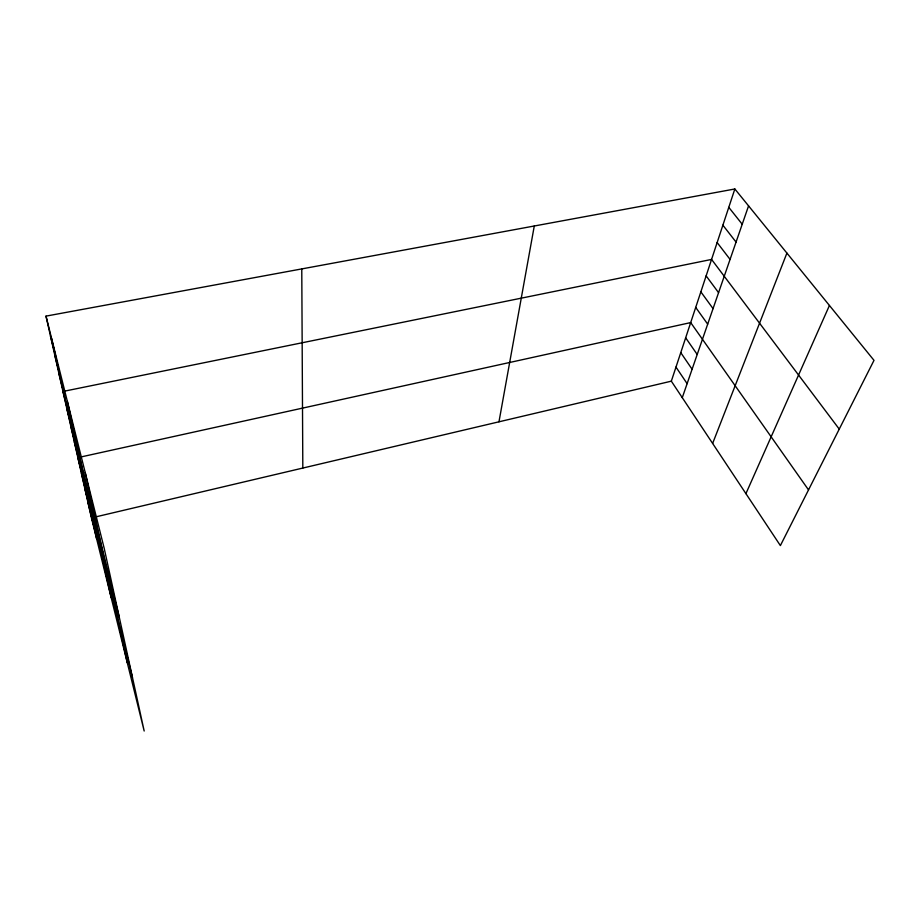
<?xml version="1.0" encoding="UTF-8"?>
<svg xmlns="http://www.w3.org/2000/svg" width="920" height="920" viewBox="0 0 920 920"><rect width="100%" height="100%" fill="white"/><g stroke="black" fill="none" stroke-linecap="round" stroke-linejoin="round"><path stroke-width="1.38" d="M498.973 421.808L534.278 225.998M734.85 188.98L874 360.353L780.379 545.594L671.335 381.167L734.85 188.98L46 316.123L91.448 517.891L144.187 731.02L104.144 548.124L46 316.123M682.272 397.67L748.569 205.873M712.632 443.44L786.91 253.092M745.924 493.637L829.437 305.474M95.553 516.925L671.335 381.167M728.789 207.345L742.221 224.238M722.89 225.193L736.057 242.075M717.151 242.546L730.066 259.405M839.247 429.111L711.574 259.428L62.974 391.46L119.358 617.619M706.134 275.862L718.566 292.663M700.856 291.847L713.057 308.625M695.704 307.418L707.687 324.162M808.53 489.9L690.69 322.586L77.878 457.631L132.457 677.465M685.664 337.812L697.21 354.464M680.765 352.636L692.093 369.242M675.981 367.091L687.125 383.64M50.462 335.926L56.028 358.167M54.763 355.051L60.306 377.211M58.937 373.554L64.446 395.623M66.872 408.791L72.323 430.663M70.656 425.58L76.073 447.338M74.324 441.853L79.706 463.507M81.431 473.397L86.733 494.81M84.87 488.681L90.148 509.967M88.205 503.504L93.449 524.664M51.589 338.445L96.657 538.924M67.39 401.465L111.193 597.689M85.18 472.466L127.305 662.825M301.772 268.916L302.818 468.061"/></g></svg>
